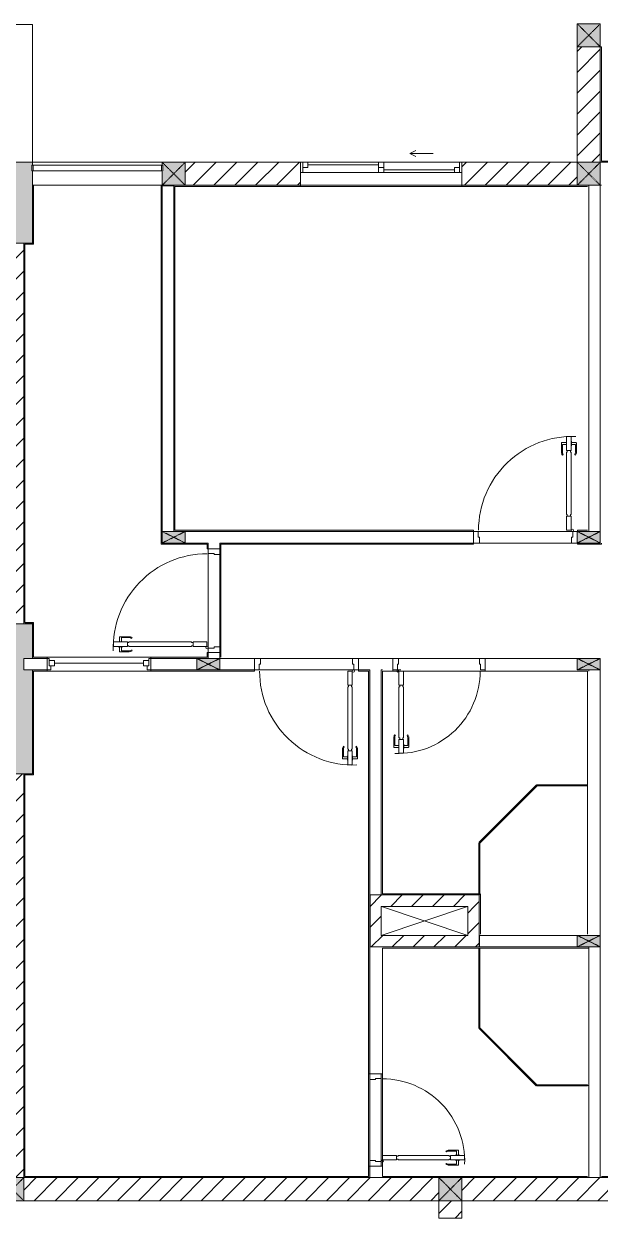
# Model space of a CAD drawing. Header units: millimetres. Extents: x 50254 to 245170, y 481 to 78637.
# Drawn here: x 170668 to 175668, y 35437 to 45737 of the extents above; entities that cross this region are included whole.
import ezdxf

# ---------------------------------------------------------------- set-up
doc = ezdxf.new("R2010")
doc.units = ezdxf.units.MM
doc.linetypes.add('IMPORT-Dash _2_', pattern=[6, 3, -3])
for name, color, linetype, lineweight in [('0-2-1', 53, 'Continuous', 9), ('A-DETL-GENF-7', 53, 'Continuous', 9), ('A-DETL-THIN-1', 53, 'Continuous', 9), ('A-DOOR-5', 53, 'Continuous', 9), ('A-FLOR-1-1', 53, 'Continuous', 9), ('A-FLOR-4', 53, 'Continuous', 9), ('A-FLOR-HRAL-5', 53, 'Continuous', 9), ('A-GLAZ-5', 53, 'Continuous', 9), ('A-GLAZ-CURT-3', 130, 'Continuous', 9), ('A-GLAZ-CURT-4', 53, 'Continuous', 9), ('A-WALL-1-1', 53, 'Continuous', 9), ('A-WALL-7', 53, 'Continuous', 9), ('A-WALL-PATT-3', 53, 'Continuous', 9), ('A-WALL-PATT-4', 130, 'Continuous', 9), ('A_1404_dwg-1', 53, 'Continuous', 9), ('I-WALL-1-1', 53, 'Continuous', 9), ('I-WALL-2', 53, 'Continuous', 9), ('S-COLS-1', 130, 'Continuous', 9), ('S-COLS-10', 130, 'IMPORT-Dash _2_', 9), ('S-COLS-2-1', 53, 'Continuous', 9), ('S-COLS-4-1', 53, 'Continuous', 9), ('S-COLS-9', 53, 'Continuous', 9), ('S-COLS-HDLN-2', 53, 'IMPORT-Dash _2_', 9)]:
    doc.layers.add(name, color=color, linetype=linetype, lineweight=lineweight)
pattern_1 = [(45, (0, 0), (-90.50967, 90.50967), [])]

# ---------------------------------------------------------------- blocks, each defined once
blk = doc.blocks.new('A_1404_dwg_NCV_TKTC_KET CAU_rvt-1-TKTC_MB HOÀN THIỆN SÀN TẦNG 3-4-4819833-KeyPlan-CH1')
at = {"layer": 'S-COLS-1'}
for points in [[(52653, 43837), (52928, 43837), (52923, 44537), (52578, 44537), (52578, 43837), (52643, 43837)], [(52578, 39237), (52928, 39237), (52928, 40137), (52853, 40137), (52853, 40237), (52928, 40237), (52928, 40537), (52578, 40537), (52578, 40137)]]:
    blk.add_hatch(color=256, dxfattribs=at).paths.add_polyline_path(points)
at = {"layer": 'A-FLOR-1-1'}
blk.add_line((56703, 37837), (55953, 37837), dxfattribs=at)
at = {"layer": 'S-COLS-2-1'}
for p, q in [((52928, 44537), (52728, 44537)), ((52653, 43837), (52853, 43837)), ((52853, 40537), (52653, 40537)), ((52653, 39237), (52853, 39237))]:
    blk.add_line(p, q, dxfattribs=at)
blk = doc.blocks.new('A_1404_dwg_DOOR_CW_01 CANH MO-PANEL KINH - DIW_01-900x2200-CỬA GỖ VÂN LAMINATE-553393-TKTC_MB HOÀN THIỆN SÀN TẦNG 3-4-4819840-KeyPlan-CH1')
at = {"layer": 'A-DETL-GENF-7'}
for p, q in [((46582, 38482), (46582, 38521)), ((46666, 38525), (46586, 38525)), ((46582, 38438), (46582, 38399)), ((46599, 38482), (46599, 38513)), ((46599, 38438), (46599, 38407)), ((46603, 38517), (46666, 38517)), ((46691, 38517), (46687, 38511)), ((46666, 38395), (46586, 38395)), ((46603, 38403), (46666, 38403)), ((46691, 38404), (46687, 38410))]:
    blk.add_line(p, q, dxfattribs=at)
at = {"layer": 'A-DETL-GENF-7', "flags": 128}
for points in [[(46531, 38440), (46531, 38480), (46651, 38480), (46651, 38440)], [(46610, 38482), (46610, 38480), (46571, 38480), (46571, 38482)], [(46610, 38438), (46610, 38440), (46571, 38440), (46571, 38438)], [(47207, 38474), (47207, 38480), (46665, 38480), (46665, 38474), (46651, 38474), (46651, 38446), (46665, 38446), (46665, 38440), (47207, 38440), (47207, 38446), (47221, 38446), (47221, 38474)], [(47221, 38480), (47221, 38440), (47341, 38440), (47341, 38480)]]:
    blk.add_lwpolyline(points, close=True, dxfattribs=at)
at = {"layer": 'A-DETL-GENF-7'}
blk.add_circle((47343, 38430), 10, dxfattribs=at)
for centre, radius, start, end in [((47343, 38430), 814, 90, 182), ((46586, 38521), 4, 90, 180), ((46666, 38480), 45, 55, 90), ((46603, 38513), 4, 90, 180), ((46666, 38480), 37, 55, 90), ((46586, 38399), 4, 180, 270), ((46603, 38407), 4, 180, 270), ((46666, 38440), 37, 270, 305), ((46666, 38440), 45, 270, 305)]:
    blk.add_arc(centre, radius, start, end, dxfattribs=at)
at = {"layer": 'A-DOOR-5'}
blk.add_line((47353, 38430), (47353, 38455), dxfattribs=at)
at = {"layer": 'A-DOOR-5', "flags": 128}
for points in [[(47453, 39237), (47453, 39287), (47353, 39287), (47353, 39247), (47403, 39247), (47403, 39237)], [(47453, 38387), (47453, 38437), (47403, 38437), (47403, 38427), (47353, 38427), (47353, 38387)]]:
    blk.add_lwpolyline(points, close=True, dxfattribs=at)
blk = doc.blocks.new('A_1404_dwg_DOOR_CW_01 CANH MO-PANEL KINH - DIG_02-800x2200-CỬA NHÔM KÍNH-V60-TKTC_MB HOÀN THIỆN SÀN TẦNG 3-4-4819851-KeyPlan-CH1')
at = {"layer": 'A-DETL-GENF-7'}
for p, q in [((56070, 39576), (56077, 39571)), ((56184, 39576), (56177, 39571)), ((56062, 39550), (56062, 39470)), ((56105, 39466), (56066, 39466)), ((56070, 39487), (56070, 39550)), ((56105, 39483), (56074, 39483)), ((56149, 39483), (56180, 39483)), ((56149, 39466), (56188, 39466)), ((56184, 39487), (56184, 39550)), ((56192, 39550), (56192, 39470))]:
    blk.add_line(p, q, dxfattribs=at)
at = {"layer": 'A-DETL-GENF-7', "flags": 128}
for points in [[(56147, 40005), (56107, 40005), (56107, 40125), (56147, 40125)], [(56141, 39991), (56147, 39991), (56147, 39549), (56141, 39549), (56141, 39535), (56113, 39535), (56113, 39549), (56107, 39549), (56107, 39991), (56113, 39991), (56113, 40005), (56141, 40005)], [(56105, 39495), (56107, 39495), (56107, 39455), (56105, 39455)], [(56107, 39415), (56147, 39415), (56147, 39535), (56107, 39535)], [(56149, 39495), (56147, 39495), (56147, 39455), (56149, 39455)]]:
    blk.add_lwpolyline(points, close=True, dxfattribs=at)
at = {"layer": 'A-DETL-GENF-7'}
blk.add_circle((56097, 40127), 10, dxfattribs=at)
for centre, radius, start, end in [((56097, 40127), 714, 268, 0), ((56107, 39550), 45, 145, 180), ((56107, 39550), 37, 145, 180), ((56147, 39550), 37, 0, 35), ((56147, 39550), 45, 0, 35), ((56066, 39470), 4, 180, 270), ((56074, 39487), 4, 180, 270), ((56180, 39487), 4, 270, 0), ((56188, 39470), 4, 270, 0)]:
    blk.add_arc(centre, radius, start, end, dxfattribs=at)
at = {"layer": 'A-DOOR-5'}
blk.add_line((56097, 40137), (56122, 40137), dxfattribs=at)
at = {"layer": 'A-DOOR-5', "flags": 128}
for points in [[(56104, 40237), (56104, 40187), (56094, 40187), (56094, 40137), (56054, 40137), (56054, 40237)], [(56854, 40237), (56854, 40137), (56814, 40137), (56814, 40187), (56804, 40187), (56804, 40237)]]:
    blk.add_lwpolyline(points, close=True, dxfattribs=at)
blk = doc.blocks.new('A_1404_dwg_DOOR_CW_01 CANH MO-PANEL KINH - DIW_01-900x2200-CỬA GỖ VÂN LAMINATE-V61-TKTC_MB HOÀN THIỆN SÀN TẦNG 3-4-4819852-KeyPlan-CH1')
at = {"layer": 'A-DETL-GENF-7'}
for p, q in [((57516, 42024), (57516, 42103)), ((57559, 42107), (57520, 42107)), ((57524, 42086), (57524, 42024)), ((57559, 42090), (57528, 42090)), ((57603, 42107), (57642, 42107)), ((57603, 42090), (57634, 42090)), ((57638, 42086), (57638, 42024)), ((57646, 42024), (57646, 42103)), ((57524, 41998), (57531, 42003)), ((57638, 41998), (57631, 42003))]:
    blk.add_line(p, q, dxfattribs=at)
at = {"layer": 'A-DETL-GENF-7', "flags": 128}
for points in [[(57601, 42159), (57561, 42159), (57561, 42039), (57601, 42039)], [(57559, 42079), (57561, 42079), (57561, 42119), (57559, 42119)], [(57567, 41483), (57561, 41483), (57561, 42025), (57567, 42025), (57567, 42039), (57595, 42039), (57595, 42025), (57601, 42025), (57601, 41483), (57595, 41483), (57595, 41469), (57567, 41469)], [(57603, 42079), (57601, 42079), (57601, 42119), (57603, 42119)], [(57561, 41469), (57601, 41469), (57601, 41349), (57561, 41349)]]:
    blk.add_lwpolyline(points, close=True, dxfattribs=at)
at = {"layer": 'A-DETL-GENF-7'}
blk.add_circle((57611, 41347), 10, dxfattribs=at)
for centre, radius, start, end in [((57611, 41347), 814, 88, 180), ((57520, 42103), 4, 90, 180), ((57561, 42024), 45, 180, 215), ((57528, 42086), 4, 90, 180), ((57561, 42024), 37, 180, 215), ((57601, 42024), 37, 325, 0), ((57634, 42086), 4, 0, 90), ((57601, 42024), 45, 325, 0), ((57642, 42103), 4, 0, 90)]:
    blk.add_arc(centre, radius, start, end, dxfattribs=at)
at = {"layer": 'A-DOOR-5'}
blk.add_line((57611, 41337), (57586, 41337), dxfattribs=at)
at = {"layer": 'A-DOOR-5', "flags": 128}
blk.add_lwpolyline([(56754, 41237), (56754, 41337), (56794, 41337), (56794, 41287), (56804, 41287), (56804, 41237)], close=True, dxfattribs=at)
blk.add_lwpolyline([(57653, 41237), (57604, 41237), (57604, 41287), (57614, 41287), (57614, 41337), (57653, 41337)], dxfattribs=at)
blk = doc.blocks.new('A_1404_dwg_M_Fixed - 900 x 1400-901191-TKTC_MB HOÀN THIỆN SÀN TẦNG 3-4-4819853-KeyPlan-CH1')
at = {"layer": 'A-GLAZ-5'}
blk.add_line((53892, 40196), (53118, 40196), dxfattribs=at)
at = {"layer": 'A-GLAZ-5', "flags": 128}
for points in [[(53087, 40174), (53087, 40137), (53055, 40137)], [(53074, 40218), (53118, 40218), (53118, 40174), (53074, 40174), (53074, 40237), (53056, 40237)], [(53955, 40237), (53936, 40237), (53936, 40174), (53892, 40174), (53892, 40218), (53936, 40218)], [(53923, 40174), (53923, 40137), (53955, 40137)]]:
    blk.add_lwpolyline(points, dxfattribs=at)
blk = doc.blocks.new('A_1404_dwg_Railing - 50 x 10mm-901205-TKTC_MB HOÀN THIỆN SÀN TẦNG 3-4-4819863-KeyPlan-CH1')
at = {"layer": 'A-FLOR-HRAL-5', "flags": 128}
blk.add_lwpolyline([(52923, 44462), (52923, 44512), (52933, 44512), (52933, 44462)], close=True, dxfattribs=at)
blk = doc.blocks.new('A_1404_dwg_Railing - 50 x 10mm-901205-TKTC_MB HOÀN THIỆN SÀN TẦNG 3-4-V136-KeyPlan-CH1')
at = {"layer": 'A-FLOR-HRAL-5'}
blk.add_line((54058, 44512), (54058, 44462), dxfattribs=at)
at = {"layer": 'A-FLOR-HRAL-5', "flags": 128}
blk.add_lwpolyline([(54048, 44462), (54048, 44512), (54057, 44512)], dxfattribs=at)
blk = doc.blocks.new('A_1404_dwg_Railing - Railing-883271-TKTC_MB HOÀN THIỆN SÀN TẦNG 3-4-4819868-KeyPlan-CH1')
at = {"layer": 'A-FLOR-HRAL-5'}
for p, q in [((54048, 44512), (52933, 44512)), ((52933, 44462), (54048, 44462))]:
    blk.add_line(p, q, dxfattribs=at)
for name in ['A_1404_dwg_Railing - 50 x 10mm-901205-TKTC_MB HOÀN THIỆN SÀN TẦNG 3-4-4819863-KeyPlan-CH1', 'A_1404_dwg_Railing - 50 x 10mm-901205-TKTC_MB HOÀN THIỆN SÀN TẦNG 3-4-V136-KeyPlan-CH1']:
    blk.add_blockref(name, (0, 0))
blk = doc.blocks.new('A_1404_dwg_System Panel - Glazed-588850-TKTC_MB HOÀN THIỆN SÀN TẦNG 3-4-4819877-KeyPlan-CH1')
at = {"layer": 'A-GLAZ-CURT-3'}
blk.add_hatch(color=256, dxfattribs=at).paths.add_polyline_path([(57743, 36532), (57743, 36542), (57300, 36537), (57304, 36532)])
at = {"layer": 'A-GLAZ-CURT-4'}
blk.add_line((57743, 36542), (57302, 36542), dxfattribs=at)
at = {"layer": 'A-GLAZ-CURT-4', "flags": 128}
blk.add_lwpolyline([(57300, 36532), (57743, 36532), (57743, 36542)], dxfattribs=at)
blk = doc.blocks.new('A_1404_dwg_System Panel - Glazed-580250-TKTC_MB HOÀN THIỆN SÀN TẦNG 3-4-4819878-KeyPlan-CH1')
at = {"layer": 'A-GLAZ-CURT-3'}
blk.add_hatch(color=256, dxfattribs=at).paths.add_polyline_path([(57296, 36533), (57300, 36544), (56804, 37033), (56801, 37029), (56998, 36832)])
at = {"layer": 'A-GLAZ-CURT-4'}
blk.add_line((57304, 36540), (56809, 37035), dxfattribs=at)
at = {"layer": 'A-GLAZ-CURT-4', "flags": 128}
blk.add_lwpolyline([(56801, 37029), (57296, 36533), (57304, 36540)], dxfattribs=at)
blk = doc.blocks.new('A_1404_dwg_System Panel - Glazed-703087-TKTC_MB HOÀN THIỆN SÀN TẦNG 3-4-4819883-KeyPlan-CH1')
at = {"layer": 'A-GLAZ-CURT-3'}
blk.add_hatch(color=256, dxfattribs=at).paths.add_polyline_path([(56804, 37033), (56809, 37036), (56809, 37727), (56799, 37727), (56801, 37033)])
at = {"layer": 'A-GLAZ-CURT-4', "flags": 128}
blk.add_lwpolyline([(56809, 37033), (56809, 37727), (56799, 37727), (56799, 37033)], close=True, dxfattribs=at)
blk = doc.blocks.new('A_1404_dwg_System Panel - Glazed-901203-TKTC_MB HOÀN THIỆN SÀN TẦNG 3-4-4819880-KeyPlan-CH1')
at = {"layer": 'A-GLAZ-CURT-3'}
blk.add_hatch(color=256, dxfattribs=at).paths.add_polyline_path([(57302, 39132), (57743, 39132), (57743, 39142), (57302, 39137)])
at = {"layer": 'A-GLAZ-CURT-4'}
blk.add_line((57743, 39142), (57302, 39142), dxfattribs=at)
at = {"layer": 'A-GLAZ-CURT-4', "flags": 128}
blk.add_lwpolyline([(57304, 39132), (57743, 39132), (57743, 39142)], dxfattribs=at)
blk = doc.blocks.new('A_1404_dwg_System Panel - Glazed-580253-TKTC_MB HOÀN THIỆN SÀN TẦNG 3-4-4819881-KeyPlan-CH1')
at = {"layer": 'A-GLAZ-CURT-3'}
blk.add_hatch(color=256, dxfattribs=at).paths.add_polyline_path([(56808, 38636), (57302, 39137), (57299, 39141), (56804, 38639)])
at = {"layer": 'A-GLAZ-CURT-4'}
blk.add_line((57299, 39141), (56801, 38643), dxfattribs=at)
at = {"layer": 'A-GLAZ-CURT-4', "flags": 128}
blk.add_lwpolyline([(56809, 38637), (57306, 39134), (57299, 39141)], dxfattribs=at)
blk = doc.blocks.new('A_1404_dwg_System Panel - Glazed-1013751-TKTC_MB HOÀN THIỆN SÀN TẦNG 3-4-4819884-KeyPlan-CH1')
at = {"layer": 'A-GLAZ-CURT-3'}
blk.add_hatch(color=256, dxfattribs=at).paths.add_polyline_path([(56809, 38192), (56804, 38639), (56799, 38639), (56803, 38192)])
at = {"layer": 'A-GLAZ-CURT-4', "flags": 128}
blk.add_lwpolyline([(56799, 38639), (56799, 38192), (56809, 38192), (56809, 38639)], close=True, dxfattribs=at)
blk = doc.blocks.new('A_1404_dwg_G1_SOF - BO TRU - 100x200-746114-TKTC_MB HOÀN THIỆN SÀN TẦNG 3-4-4819846-KeyPlan-CH1')
at = {"layer": 'S-COLS-1'}
blk.add_hatch(color=256, dxfattribs=at).paths.add_polyline_path([(49953, 40037), (49953, 40237), (49853, 40237), (49853, 40037)])
at = {"layer": 'S-COLS-9', "flags": 128}
blk.add_lwpolyline([(49853, 40037), (49853, 40237), (49953, 40237), (49953, 40037)], close=True, dxfattribs=at)
at = {"layer": 'S-COLS-HDLN-2'}
for p, q in [((49953, 40037), (49853, 40237)), ((49853, 40037), (49953, 40237))]:
    blk.add_line(p, q, dxfattribs=at)
blk = doc.blocks.new('A_1404_dwg_DOOR_CW_01 CANH MO-PANEL KINH - DIG_01-900x2200-CỬA NHÔM KÍNH-901226-TKTC_MB HOÀN THIỆN SÀN TẦNG 3-4-4819905-KeyPlan-CH1')
at = {"layer": 'A-DETL-GENF-7'}
for p, q in [((37865, 26650), (37865, 26570)), ((37873, 26676), (37879, 26671)), ((37873, 26587), (37873, 26650)), ((37908, 26583), (37877, 26583)), ((37952, 26583), (37983, 26583)), ((37986, 26676), (37980, 26671)), ((37987, 26587), (37987, 26650)), ((37995, 26650), (37995, 26570)), ((37908, 26566), (37869, 26566)), ((37952, 26566), (37991, 26566))]:
    blk.add_line(p, q, dxfattribs=at)
at = {"layer": 'A-DETL-GENF-7', "flags": 128}
for points in [[(37910, 27205), (37950, 27205), (37950, 27325), (37910, 27325)], [(37916, 27191), (37910, 27191), (37910, 26649), (37916, 26649), (37916, 26635), (37944, 26635), (37944, 26649), (37950, 26649), (37950, 27191), (37944, 27191), (37944, 27205), (37916, 27205)], [(37908, 26595), (37910, 26595), (37910, 26555), (37908, 26555)], [(37950, 26515), (37910, 26515), (37910, 26635), (37950, 26635)], [(37952, 26595), (37950, 26595), (37950, 26555), (37952, 26555)]]:
    blk.add_lwpolyline(points, close=True, dxfattribs=at)
at = {"layer": 'A-DETL-GENF-7'}
blk.add_circle((37960, 27327), 10, dxfattribs=at)
for centre, radius, start, end in [((37960, 27327), 814, 180, 272), ((37910, 26650), 45, 145, 180), ((37910, 26650), 37, 145, 180), ((37877, 26587), 4, 180, 270), ((37950, 26650), 37, 0, 35), ((37983, 26587), 4, 270, 0), ((37950, 26650), 45, 0, 35), ((37869, 26570), 4, 180, 270), ((37991, 26570), 4, 270, 0)]:
    blk.add_arc(centre, radius, start, end, dxfattribs=at)
at = {"layer": 'A-DOOR-5'}
blk.add_line((37960, 27337), (37935, 27337), dxfattribs=at)
at = {"layer": 'A-DOOR-5', "flags": 128}
for points in [[(37153, 27437), (37103, 27437), (37103, 27337), (37143, 27337), (37143, 27387), (37153, 27387)], [(38003, 27437), (37953, 27437), (37953, 27387), (37963, 27387), (37963, 27337), (38003, 27337)]]:
    blk.add_lwpolyline(points, close=True, dxfattribs=at)
blk = doc.blocks.new('A_1404_dwg_Railing - Railing-1014078-TKTC_MB HOÀN THIỆN SÀN TẦNG 3-4-4819940-KeyPlan-CH1')
at = {"layer": 'A-FLOR-HRAL-5'}
for p, q in [((55843, 36637), (55843, 35837)), ((55853, 35887), (55853, 36587))]:
    blk.add_line(p, q, dxfattribs=at)
blk = doc.blocks.new('A_1404_dwg_NCV_TKTC_TANG 3 - 4_rvt-1-TKTC_MB HOÀN THIỆN SÀN TẦNG 3-4-4819943-KeyPlan-CH1')
at = {"layer": 'A-WALL-PATT-4'}
for points in [[(52928, 43837), (52938, 43837), (52938, 44337), (52928, 44337)], [(54053, 41227), (54053, 44337), (54043, 44337), (54043, 41227)], [(54153, 41337), (54163, 41337), (54163, 44337), (54153, 44337), (54153, 41347)], [(52853, 40537), (52863, 40537), (52863, 43837), (52853, 43837), (52853, 40547)], [(52938, 43827), (52938, 43837), (52863, 43837), (52863, 43827), (52928, 43827)], [(54066, 41227), (54443, 41227), (54443, 41237), (54053, 41237), (54053, 41227)], [(52863, 40537), (52938, 40537), (52938, 40547), (52863, 40547)], [(52938, 40247), (52938, 40537), (52928, 40537), (52928, 40247)], [(52938, 39227), (52938, 40127), (52928, 40127), (52928, 39227)], [(52853, 39227), (52928, 39227), (52928, 39237), (52853, 39237)], [(52863, 35747), (52863, 39227), (52853, 39227), (52853, 35747)], [(52853, 35737), (55843, 35737), (55843, 35747), (52853, 35747), (52853, 35737)]]:
    blk.add_hatch(color=256, dxfattribs=at).paths.add_polyline_path(points)
h = blk.add_hatch(color=256, dxfattribs=at)
h.paths.add_polyline_path([(54163, 44327), (55253, 44327), (55253, 44337), (54163, 44337)])
h.paths.add_polyline_path([(56653, 44327), (57753, 44327), (57753, 44337), (56653, 44337)])
h = blk.add_hatch(color=256, dxfattribs=at)
h.paths.add_polyline_path([(54163, 41337), (56754, 41337), (56754, 41347), (54163, 41347)])
h.paths.add_polyline_path([(57654, 41337), (57743, 41337), (57743, 41347), (57654, 41347)])
h = blk.add_hatch(color=256, dxfattribs=at)
h.paths.add_polyline_path([(54443, 40247), (54453, 40247), (54453, 40287), (54443, 40287)])
h.paths.add_polyline_path([(54453, 41187), (54453, 41237), (54443, 41237), (54443, 41187)])
h = blk.add_hatch(color=256, dxfattribs=at)
h.paths.add_polyline_path([(54563, 40247), (54563, 40287), (54553, 40287), (54553, 40247)])
h.paths.add_polyline_path([(54553, 41187), (54563, 41187), (54563, 41237), (54553, 41237), (54553, 41227)])
h = blk.add_hatch(color=256, dxfattribs=at)
h.paths.add_polyline_path([(54563, 41227), (56754, 41227), (56754, 41237), (54563, 41237)])
h.paths.add_polyline_path([(57863, 41227), (57863, 41237), (57654, 41237), (57654, 41227), (57853, 41227)])
h = blk.add_hatch(color=256, dxfattribs=at)
h.paths.add_polyline_path([(54353, 40237), (54453, 40237), (54453, 40247), (53955, 40247), (53955, 40237), (54066, 40237)])
h.paths.add_polyline_path([(52938, 40237), (53055, 40237), (53055, 40247), (52928, 40247), (52928, 40237)])
h = blk.add_hatch(color=256, dxfattribs=at)
h.paths.add_polyline_path([(53955, 40127), (54855, 40127), (54855, 40137), (53955, 40137)])
h.paths.add_polyline_path([(52928, 40127), (53055, 40127), (53055, 40137), (52928, 40137)])
h.paths.add_polyline_path([(55755, 40127), (55843, 40127), (55843, 40137), (55755, 40137)])
h = blk.add_hatch(color=256, dxfattribs=at)
h.paths.add_polyline_path([(55853, 35737), (55853, 35837), (55843, 35837), (55843, 35737)])
h.paths.add_polyline_path([(55843, 36637), (55853, 36637), (55853, 40137), (55843, 40137), (55843, 37336)])
at = {"layer": 'A-DETL-THIN-1'}
blk.add_line((55856, 37737), (55856, 38187), dxfattribs=at)
at = {"layer": 'A-FLOR-4'}
for p, q in [((57863, 44337), (57853, 44337)), ((56794, 41337), (57614, 41337)), ((57604, 41237), (56804, 41237)), ((54553, 41137), (54553, 40337)), ((54905, 40237), (55705, 40237)), ((56104, 40237), (56804, 40237)), ((55715, 40137), (54895, 40137)), ((55953, 35877), (55953, 36597)), ((57753, 36537), (57743, 36537))]:
    blk.add_line(p, q, dxfattribs=at)
at = {"layer": 'A-FLOR-4', "flags": 128}
blk.add_lwpolyline([(56803, 37847), (56803, 37837), (56805, 37837)], dxfattribs=at)
at = {"layer": 'A-WALL-1-1'}
for p, q in [((57853, 44337), (57753, 44337)), ((57753, 44337), (57753, 41337)), ((57853, 41337), (57853, 44337)), ((56754, 41237), (56754, 41337)), ((54253, 41237), (54453, 41237)), ((54453, 41187), (54553, 41187)), ((54553, 40287), (54453, 40287)), ((53055, 40137), (53055, 40237)), ((53955, 40237), (53955, 40137)), ((54453, 40247), (54453, 40237)), ((54553, 40237), (54553, 40247)), ((54855, 40137), (54855, 40237)), ((55755, 40237), (55755, 40137)), ((56054, 40137), (56054, 40237)), ((56854, 40237), (56854, 40137)), ((57753, 40137), (57753, 40127)), ((57853, 37837), (57853, 40137)), ((55953, 37737), (55853, 37737)), ((55853, 36637), (55953, 36637)), ((55953, 35837), (55853, 35837)), ((55853, 35737), (55953, 35737))]:
    blk.add_line(p, q, dxfattribs=at)
at = {"layer": 'A-WALL-1-1', "flags": 128}
for points in [[(54153, 41337), (54153, 44332), (54053, 44332), (54053, 41337)], [(52928, 40237), (52853, 40237), (52853, 40137), (52928, 40137)], [(55843, 40137), (55853, 40137), (55853, 38187), (55953, 38187), (55953, 40137), (55963, 40137)], [(57653, 37837), (56805, 37837), (56805, 37737), (57653, 37737)], [(57753, 37737), (57753, 35737), (57853, 35737), (57853, 37737)]]:
    blk.add_lwpolyline(points, dxfattribs=at)
at = {"layer": 'A-WALL-7'}
for p, q in [((52928, 44337), (52928, 44462)), ((54052, 44337), (54052, 44462)), ((54043, 44337), (52938, 44337)), ((56754, 41337), (54253, 41337)), ((56794, 41337), (57614, 41337)), ((54453, 41237), (54453, 41187)), ((54563, 41237), (54553, 41237)), ((57604, 41237), (56804, 41237)), ((54453, 40327), (54453, 41147)), ((54453, 40287), (54453, 40247)), ((54553, 40247), (54553, 40287)), ((53055, 40237), (52928, 40237)), ((54353, 40237), (53955, 40237)), ((54855, 40237), (54553, 40237)), ((54905, 40237), (55705, 40237)), ((56054, 40237), (55755, 40237)), ((56104, 40237), (56804, 40237)), ((57653, 40237), (56854, 40237)), ((52928, 40137), (53055, 40137)), ((53955, 40137), (54353, 40137)), ((54553, 40137), (54855, 40137)), ((55715, 40137), (54895, 40137)), ((55755, 40137), (55843, 40137)), ((55853, 37737), (55853, 36637)), ((55853, 35837), (55853, 35737))]:
    blk.add_line(p, q, dxfattribs=at)
at = {"layer": 'A-WALL-7', "flags": 128}
for points in [[(52928, 44512), (52928, 44537), (54052, 44537), (54052, 44512)], [(54553, 41187), (54553, 41237), (54563, 41237), (56754, 41237)]]:
    blk.add_lwpolyline(points, dxfattribs=at)
at = {"layer": 'I-WALL-1-1'}
for p, q in [((54153, 44337), (54153, 41337)), ((57753, 44337), (57653, 44337)), ((57753, 44327), (57753, 44337)), ((54453, 40237), (54453, 40247)), ((57753, 40127), (57753, 40137)), ((57743, 39142), (57743, 39132)), ((57743, 39132), (57743, 37847)), ((56809, 38197), (56799, 38197)), ((56453, 35737), (56653, 35737))]:
    blk.add_line(p, q, dxfattribs=at)
at = {"layer": 'I-WALL-1-1', "flags": 128}
blk.add_lwpolyline([(57863, 44547), (57863, 45537), (57853, 45537), (57853, 44537), (57863, 44537), (58028, 44537), (58028, 44547)], close=True, dxfattribs=at)
for points in [[(53055, 40237), (53055, 40247), (52938, 40247), (52938, 40537), (52938, 40547), (52863, 40547), (52863, 43827), (52938, 43827), (52938, 43837), (52938, 44337), (52928, 44337), (52928, 43837), (52863, 43837), (52853, 43837), (52853, 40537), (52863, 40537), (52928, 40537), (52928, 40247), (52928, 40237)], [(54053, 41337), (54053, 44337), (54043, 44337), (54043, 41227), (54053, 41227), (54443, 41227), (54443, 41187), (54453, 41187)], [(54253, 44337), (54163, 44337), (54153, 44337)], [(56754, 41337), (56754, 41347), (54163, 41347), (54163, 44327), (55253, 44327), (55253, 44337), (54253, 44337)], [(57653, 44337), (56653, 44337), (56653, 44327), (57743, 44327)], [(57743, 41347), (57654, 41347), (57654, 41337)], [(54453, 41237), (54443, 41237), (54253, 41237)], [(54553, 41187), (54563, 41187), (54563, 41227), (56754, 41227), (56754, 41237)], [(57654, 41237), (57654, 41227), (57863, 41227), (57863, 41237)], [(54453, 40287), (54443, 40287), (54443, 40247), (53955, 40247), (53955, 40237)], [(54563, 40247), (54563, 40287), (54553, 40287)], [(52928, 40137), (52928, 40127), (52928, 39237), (52853, 39237), (52853, 39227), (52853, 35747), (52853, 35737)], [(55853, 35837), (55843, 35837), (55843, 35747), (52863, 35747), (52863, 39227), (52928, 39227), (52938, 39227), (52938, 40127), (53055, 40127), (53055, 40137)], [(53955, 40137), (53955, 40127), (54855, 40127), (54855, 40137)], [(55755, 40137), (55755, 40127), (55843, 40127), (55843, 36637), (55853, 36637)], [(55853, 37737), (55853, 40137), (55843, 40137)], [(55963, 40137), (55953, 40137), (55953, 38187), (55963, 38187), (56803, 38187), (56803, 37847)], [(56799, 38197), (55963, 38197), (55963, 40127), (56054, 40127), (56054, 40137)], [(56854, 40137), (56854, 40127), (57743, 40127), (57743, 39142)], [(56813, 37847), (56813, 38187), (56813, 38197)], [(55953, 36637), (55963, 36637), (55963, 37727), (57753, 37727), (57753, 37737)], [(57653, 37737), (55963, 37737), (55953, 37737)], [(57743, 35747), (55963, 35747), (55963, 35837), (55953, 35837)], [(56653, 35737), (57753, 35737), (57753, 35747)], [(57853, 35747), (57853, 35737), (58003, 35737), (58003, 35747), (57863, 35747)], [(52853, 35737), (55843, 35737), (55853, 35737)], [(55953, 35737), (55963, 35737), (56453, 35737)]]:
    blk.add_lwpolyline(points, dxfattribs=at)
at = {"layer": 'I-WALL-2'}
for p, q in [((55253, 44337), (56653, 44337)), ((56653, 44327), (55253, 44327)), ((54253, 41337), (56754, 41337)), ((54453, 41187), (54453, 41237)), ((54553, 41237), (54553, 41187)), ((56754, 41237), (54563, 41237)), ((54563, 41187), (54563, 40287)), ((54453, 40247), (54453, 40287)), ((54553, 40287), (54553, 40247)), ((52928, 40237), (53055, 40237)), ((53055, 40247), (53955, 40247)), ((53955, 40237), (54353, 40237)), ((53055, 40137), (52928, 40137)), ((53955, 40127), (53055, 40127)), ((54353, 40137), (53955, 40137)), ((54855, 40137), (54553, 40137)), ((55843, 40137), (55755, 40137)), ((56854, 40127), (56054, 40127)), ((55853, 36637), (55853, 37737)), ((55963, 36637), (55963, 35837)), ((55853, 35737), (55853, 35837))]:
    blk.add_line(p, q, dxfattribs=at)
for name in ['A_1404_dwg_Railing - Railing-883271-TKTC_MB HOÀN THIỆN SÀN TẦNG 3-4-4819868-KeyPlan-CH1', 'A_1404_dwg_DOOR_CW_01 CANH MO-PANEL KINH - DIW_01-900x2200-CỬA GỖ VÂN LAMINATE-V61-TKTC_MB HOÀN THIỆN SÀN TẦNG 3-4-4819852-KeyPlan-CH1', 'A_1404_dwg_M_Fixed - 900 x 1400-901191-TKTC_MB HOÀN THIỆN SÀN TẦNG 3-4-4819853-KeyPlan-CH1', 'A_1404_dwg_DOOR_CW_01 CANH MO-PANEL KINH - DIG_02-800x2200-CỬA NHÔM KÍNH-V60-TKTC_MB HOÀN THIỆN SÀN TẦNG 3-4-4819851-KeyPlan-CH1', 'A_1404_dwg_System Panel - Glazed-580253-TKTC_MB HOÀN THIỆN SÀN TẦNG 3-4-4819881-KeyPlan-CH1', 'A_1404_dwg_System Panel - Glazed-901203-TKTC_MB HOÀN THIỆN SÀN TẦNG 3-4-4819880-KeyPlan-CH1', 'A_1404_dwg_System Panel - Glazed-1013751-TKTC_MB HOÀN THIỆN SÀN TẦNG 3-4-4819884-KeyPlan-CH1', 'A_1404_dwg_System Panel - Glazed-703087-TKTC_MB HOÀN THIỆN SÀN TẦNG 3-4-4819883-KeyPlan-CH1', 'A_1404_dwg_System Panel - Glazed-580250-TKTC_MB HOÀN THIỆN SÀN TẦNG 3-4-4819878-KeyPlan-CH1', 'A_1404_dwg_Railing - Railing-1014078-TKTC_MB HOÀN THIỆN SÀN TẦNG 3-4-4819940-KeyPlan-CH1', 'A_1404_dwg_System Panel - Glazed-588850-TKTC_MB HOÀN THIỆN SÀN TẦNG 3-4-4819877-KeyPlan-CH1']:
    blk.add_blockref(name, (0, 0))
for name, p, rotation in [('A_1404_dwg_G1_SOF - BO TRU - 100x200-746114-TKTC_MB HOÀN THIỆN SÀN TẦNG 3-4-4819846-KeyPlan-CH1', (14016, 91190), 270), ('A_1404_dwg_G1_SOF - BO TRU - 100x200-746114-TKTC_MB HOÀN THIỆN SÀN TẦNG 3-4-4819846-KeyPlan-CH1', (17616, 91190), 270), ('A_1404_dwg_DOOR_CW_01 CANH MO-PANEL KINH - DIG_01-900x2200-CỬA NHÔM KÍNH-901226-TKTC_MB HOÀN THIỆN SÀN TẦNG 3-4-4819905-KeyPlan-CH1', (27116, 78290), 270), ('A_1404_dwg_G1_SOF - BO TRU - 100x200-746114-TKTC_MB HOÀN THIỆN SÀN TẦNG 3-4-4819846-KeyPlan-CH1', (14316, 90090), 270), ('A_1404_dwg_DOOR_CW_01 CANH MO-PANEL KINH - DIW_01-900x2200-CỬA GỖ VÂN LAMINATE-553393-TKTC_MB HOÀN THIỆN SÀN TẦNG 3-4-4819840-KeyPlan-CH1', (94142, -7216), 90), ('A_1404_dwg_G1_SOF - BO TRU - 100x200-746114-TKTC_MB HOÀN THIỆN SÀN TẦNG 3-4-4819846-KeyPlan-CH1', (17616, 90090), 270), ('A_1404_dwg_G1_SOF - BO TRU - 100x200-746114-TKTC_MB HOÀN THIỆN SÀN TẦNG 3-4-4819846-KeyPlan-CH1', (17616, 87690), 270), ('A_1404_dwg_DOOR_CW_01 CANH MO-PANEL KINH - DIG_02-800x2200-CỬA NHÔM KÍNH-V60-TKTC_MB HOÀN THIỆN SÀN TẦNG 3-4-4819851-KeyPlan-CH1', (96090, -20217), 90)]:
    blk.add_blockref(name, p, dxfattribs=dict(rotation=rotation))
blk = doc.blocks.new('A_1404_dwg_1_FAMILY RVT - W01-WxH 1400x1400xmm-389822-TKTC_MB HOÀN THIỆN SÀN TẦNG 3-4-4819949-KeyPlan-CH1')
at = {"layer": 'A-GLAZ-5'}
for p, q in [((50001, 78313), (50204, 78313)), ((49052, 78237), (49052, 78037)), ((49072, 78237), (49072, 78148)), ((49116, 78215), (49730, 78215)), ((49730, 78237), (49775, 78237)), ((49775, 78192), (49730, 78192)), ((50433, 78237), (50433, 78148)), ((49775, 78170), (50389, 78170))]:
    blk.add_line(p, q, dxfattribs=at)
at = {"layer": 'A-GLAZ-5', "flags": 128}
for points in [[(50052, 78339), (50001, 78313), (50052, 78288)], [(50452, 78037), (50452, 78237), (49052, 78237), (49116, 78237)], [(49730, 78148), (49730, 78237), (49116, 78237), (49116, 78192), (49072, 78192)], [(49775, 78148), (49775, 78237), (50433, 78237), (50452, 78237)], [(50433, 78192), (50389, 78192), (50389, 78148)], [(49052, 78148), (49072, 78148), (49730, 78148), (49775, 78148), (50389, 78148), (50452, 78148)]]:
    blk.add_lwpolyline(points, dxfattribs=at)
blk = doc.blocks.new('A_1404_dwg_G1_SOF - BO TRU - 200x200-V28-TKTC_MB HOÀN THIỆN SÀN TẦNG 3-4-4820007-KeyPlan-CH1')
at = {"layer": 'S-COLS-10'}
blk.add_hatch(color=256, dxfattribs=at).paths.add_polyline_path([(52853, 35537), (52853, 35737), (52653, 35737), (52653, 35537), (52853, 35537)])
at = {"layer": 'S-COLS-4-1', "flags": 128}
blk.add_lwpolyline([(52853, 35737), (52653, 35737), (52653, 35537), (52853, 35537), (52853, 35737)], dxfattribs=at)
at = {"layer": 'S-COLS-HDLN-2'}
for p, q in [((52853, 35737), (52653, 35537)), ((52653, 35737), (52853, 35537))]:
    blk.add_line(p, q, dxfattribs=at)
blk = doc.blocks.new('A_1404_dwg_G1_SOF - BO TRU - 200x200-V21-TKTC_MB HOÀN THIỆN SÀN TẦNG 3-4-4820000-KeyPlan-CH1')
at = {"layer": 'S-COLS-10'}
blk.add_hatch(color=256, dxfattribs=at).paths.add_polyline_path([(111453, 35537), (111453, 35737), (111253, 35737), (111253, 35537)])
at = {"layer": 'S-COLS-4-1', "flags": 128}
blk.add_lwpolyline([(111253, 35737), (111253, 35537), (111453, 35537), (111453, 35737)], dxfattribs=at)
at = {"layer": 'S-COLS-HDLN-2'}
for p, q in [((111452, 35737), (111253, 35537)), ((111253, 35737), (111453, 35537))]:
    blk.add_line(p, q, dxfattribs=at)
blk = doc.blocks.new('A_1404_dwg_G1_SOF - BO TRU - 200x200-3054293-TKTC_MB HOÀN THIỆN SÀN TẦNG 3-4-4819986-KeyPlan-CH1')
at = {"layer": 'S-COLS-10'}
blk.add_hatch(color=256, dxfattribs=at).paths.add_polyline_path([(41853, 71512), (42053, 71512), (42052, 71712), (41853, 71712)])
at = {"layer": 'S-COLS-4-1', "flags": 128}
blk.add_lwpolyline([(42053, 71712), (41853, 71712), (41853, 71512), (42053, 71512)], close=True, dxfattribs=at)
at = {"layer": 'S-COLS-HDLN-2'}
for p, q in [((42053, 71712), (41853, 71512)), ((41853, 71712), (42053, 71512))]:
    blk.add_line(p, q, dxfattribs=at)
blk = doc.blocks.new('A_1404_dwg_G1_SOF - BO TRU - 200x200-V36-TKTC_MB HOÀN THIỆN SÀN TẦNG 3-4-4820015-KeyPlan-CH1')
at = {"layer": 'S-COLS-10'}
blk.add_hatch(color=256, dxfattribs=at).paths.add_polyline_path([(84963, 44337), (85053, 44337), (85053, 44537), (84853, 44537), (84858, 44512), (84858, 44337), (84953, 44337)])
at = {"layer": 'S-COLS-4-1', "flags": 128}
for points in [[(85053, 44337), (85053, 44537), (84853, 44537), (84853, 44512)], [(84853, 44462), (84853, 44337), (84953, 44337)]]:
    blk.add_lwpolyline(points, dxfattribs=at)
at = {"layer": 'S-COLS-HDLN-2'}
for p, q in [((85053, 44537), (84853, 44337)), ((84853, 44537), (85053, 44337))]:
    blk.add_line(p, q, dxfattribs=at)
blk = doc.blocks.new('A_1404_dwg_G1_SOF - BO TRU - 200x200-V12-TKTC_MB HOÀN THIỆN SÀN TẦNG 3-4-4819991-KeyPlan-CH1')
at = {"layer": 'S-COLS-10'}
blk.add_hatch(color=256, dxfattribs=at).paths.add_polyline_path([(42053, 20337), (42053, 20537), (41853, 20537), (41853, 20337)])
at = {"layer": 'S-COLS-4-1', "flags": 128}
blk.add_lwpolyline([(42053, 20337), (42053, 20537), (41853, 20537), (41853, 20337)], dxfattribs=at)
at = {"layer": 'S-COLS-HDLN-2'}
for p, q in [((42053, 20537), (41853, 20337)), ((41853, 20537), (42053, 20337))]:
    blk.add_line(p, q, dxfattribs=at)
blk = doc.blocks.new('A_1404_dwg-4819832-KeyPlan-CH1')
at = {"layer": 'A-WALL-PATT-3'}
h = blk.add_hatch(dxfattribs=at)
h.set_pattern_fill('FP_22', color=256, style=0, pattern_type=2)
h.set_pattern_definition(pattern_1)
h.paths.add_polyline_path([(57853, 44537), (57853, 45537), (57653, 45537), (57653, 44537)])
h = blk.add_hatch(dxfattribs=at)
h.set_pattern_fill('FP_22', color=256, style=0, pattern_type=2)
h.set_pattern_definition(pattern_1)
h.paths.add_polyline_path([(56998, 44337), (57653, 44337), (57653, 44537), (56653, 44537), (56653, 44337)])
h.paths.add_polyline_path([(54253, 44337), (55253, 44337), (55253, 44537), (54253, 44537), (54253, 44462)])
h = blk.add_hatch(dxfattribs=at)
h.set_pattern_fill('FP_22', color=256, style=0, pattern_type=2)
h.set_pattern_definition(pattern_1)
h.paths.add_polyline_path([(52853, 40537), (52853, 43837), (52653, 43837), (52653, 40537)])
h = blk.add_hatch(dxfattribs=at)
h.set_pattern_fill('FP_22', color=256, style=0, pattern_type=2)
h.set_pattern_definition(pattern_1)
h.paths.add_polyline_path([(52653, 35737), (52853, 35737), (52853, 39237), (52653, 39237), (52653, 35747)])
h = blk.add_hatch(dxfattribs=at)
h.set_pattern_fill('FP_22', color=256, style=0, pattern_type=2)
h.set_pattern_definition(pattern_1)
h.paths.add_polyline_path([(55853, 37837), (55953, 37837), (55953, 38187), (55853, 38187), (55853, 38087)])
h = blk.add_hatch(dxfattribs=at)
h.set_pattern_fill('FP_22', color=256, style=0, pattern_type=2)
h.set_pattern_definition(pattern_1)
h.paths.add_polyline_path([(56703, 38087), (56803, 38087), (56803, 38187), (55953, 38187), (55953, 38087)])
h = blk.add_hatch(dxfattribs=at)
h.set_pattern_fill('FP_22', color=256, style=0, pattern_type=2)
h.set_pattern_definition(pattern_1)
h.paths.add_polyline_path([(56703, 37837), (56803, 37837), (56803, 38087), (56703, 38087)])
h = blk.add_hatch(dxfattribs=at)
h.set_pattern_fill('FP_22', color=256, style=0, pattern_type=2)
h.set_pattern_definition(pattern_1)
h.paths.add_polyline_path([(55953, 37737), (56803, 37737), (56803, 37837), (55853, 37837), (55853, 37737)])
h = blk.add_hatch(dxfattribs=at)
h.set_pattern_fill('FP_22', color=256, style=0, pattern_type=2)
h.set_pattern_definition(pattern_1)
h.paths.add_polyline_path([(74053, 35537), (74053, 35737), (72105, 35737), (72105, 35537), (72236, 35537)])
h.paths.add_polyline_path([(77253, 35537), (77253, 35737), (74253, 35737), (74253, 35537), (74587, 35537)])
h.paths.add_polyline_path([(69253, 35537), (71013, 35537), (71013, 35737), (69253, 35737)])
h.paths.add_polyline_path([(66053, 35537), (66203, 35537), (66203, 35737), (66053, 35737)])
h.paths.add_polyline_path([(64053, 35537), (65853, 35537), (65853, 35737), (61053, 35737), (61053, 35537), (64043, 35537)])
h.paths.add_polyline_path([(68724, 35537), (69053, 35537), (69053, 35737), (67293, 35737), (67293, 35537)])
h.paths.add_polyline_path([(58003, 35537), (58003, 35737), (56653, 35737), (56653, 35537), (56998, 35537)])
h.paths.add_polyline_path([(52503, 35537), (52653, 35537), (52652, 35737), (52503, 35737)])
h.paths.add_polyline_path([(55843, 35537), (56453, 35537), (56453, 35737), (52853, 35737), (52853, 35537)])
h.paths.add_polyline_path([(60853, 35537), (60853, 35737), (59093, 35733), (59093, 35537)])
h.paths.add_polyline_path([(51134, 35537), (51413, 35537), (51413, 35737), (49653, 35737), (49653, 35537), (50893, 35537)])
h.paths.add_polyline_path([(49453, 35537), (49453, 35737), (44653, 35737), (44653, 35537), (45271, 35537)])
h = blk.add_hatch(dxfattribs=at)
h.set_pattern_fill('FP_22', color=256, style=0, pattern_type=2)
h.set_pattern_definition(pattern_1)
h.paths.add_polyline_path([(56653, 33537), (56653, 33687), (56453, 33687), (56453, 33537)])
h.paths.add_polyline_path([(56653, 35387), (56653, 35537), (56453, 35537), (56453, 35387)])
at = {"layer": '0-2-1', "flags": 128}
blk.add_lwpolyline([(55955, 38087), (56703, 37837), (55953, 37837), (56700, 38087)], dxfattribs=at)
at = {"layer": 'A-WALL-1-1'}
for p, q in [((55253, 44537), (54253, 44537)), ((55853, 38187), (55853, 37737)), ((56803, 37737), (56803, 37837))]:
    blk.add_line(p, q, dxfattribs=at)
at = {"layer": 'A-WALL-1-1', "flags": 128}
for points in [[(57653, 45537), (57653, 44537), (56653, 44537)], [(52853, 35537), (56453, 35537), (56453, 35387), (56653, 35387), (56653, 35537), (58003, 35537)]]:
    blk.add_lwpolyline(points, dxfattribs=at)
blk.add_lwpolyline([(56703, 37837), (55953, 37837), (55953, 38087), (56703, 38087)], close=True, dxfattribs=at)
at = {"layer": 'A-WALL-7', "flags": 128}
blk.add_lwpolyline([(48853, 45732), (52928, 45732), (52928, 44537)], dxfattribs=at)
for name, p in [('A_1404_dwg_NCV_TKTC_KET CAU_rvt-1-TKTC_MB HOÀN THIỆN SÀN TẦNG 3-4-4819833-KeyPlan-CH1', (0, 0)), ('A_1404_dwg_NCV_TKTC_TANG 3 - 4_rvt-1-TKTC_MB HOÀN THIỆN SÀN TẦNG 3-4-4819943-KeyPlan-CH1', (0, 0)), ('A_1404_dwg_G1_SOF - BO TRU - 200x200-3054293-TKTC_MB HOÀN THIỆN SÀN TẦNG 3-4-4819986-KeyPlan-CH1', (15800, -25975)), ('A_1404_dwg_1_FAMILY RVT - W01-WxH 1400x1400xmm-389822-TKTC_MB HOÀN THIỆN SÀN TẦNG 3-4-4819949-KeyPlan-CH1', (6200, -33700)), ('A_1404_dwg_G1_SOF - BO TRU - 200x200-V36-TKTC_MB HOÀN THIỆN SÀN TẦNG 3-4-4820015-KeyPlan-CH1', (-30800, 0)), ('A_1404_dwg_G1_SOF - BO TRU - 200x200-V12-TKTC_MB HOÀN THIỆN SÀN TẦNG 3-4-4819991-KeyPlan-CH1', (15800, 24000)), ('A_1404_dwg_G1_SOF - BO TRU - 200x200-V28-TKTC_MB HOÀN THIỆN SÀN TẦNG 3-4-4820007-KeyPlan-CH1', (0, 0)), ('A_1404_dwg_G1_SOF - BO TRU - 200x200-V21-TKTC_MB HOÀN THIỆN SÀN TẦNG 3-4-4820000-KeyPlan-CH1', (-54800, 0))]:
    blk.add_blockref(name, p)

msp = doc.modelspace()

# ---------------------------------------------------------------- block references
at = {"layer": 'A_1404_dwg-1'}
msp.add_blockref('A_1404_dwg-4819832-KeyPlan-CH1', (117815.8, 0), dxfattribs=at)

doc.saveas('drawing.dxf')
